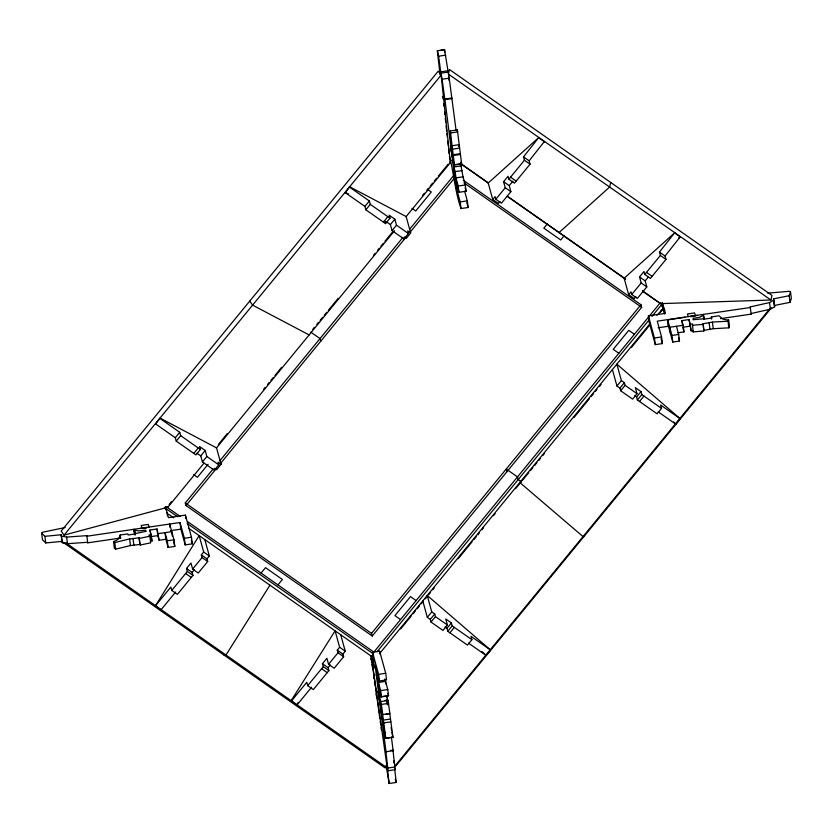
<?xml version="1.0" encoding="UTF-8"?>
<svg xmlns="http://www.w3.org/2000/svg" width="833" height="833" viewBox="0 0 833 833"><rect width="100%" height="100%" fill="white"/><g stroke="black" fill="none" stroke-linecap="round" stroke-linejoin="round"><path stroke-width="1.25" d="M134.686 534.817L133.998 529.288L135.425 533.922L128.157 535.005L127.845 533.87L120.16 535.005L118.765 538.68A13.599 5.133 -7.2 0 1 115.902 540.586L113.538 541.575L114.381 548.197L115.62 549.166L130.458 545.553L139.902 544.459L140.288 545.001L150.69 542.845L149.857 536.223L148.951 534.984L151.169 534.661L152.012 541.283L149.898 530.027L157.021 528.976L159.134 540.253L166.465 539.17M711.663 319.112L711.382 316.904L719.066 315.769L722.284 318.779A13.599 5.144 -7.2 0 0 725.939 319.726L728.636 319.976L728 321.215L712.402 322.079L703.125 323.745L703.875 330.972L693.15 331.919L692.494 323.902L690.276 324.224L689.016 319.58L681.883 320.632L682.3 323.943M693.15 331.919L693.327 330.524L691.109 330.847L689.016 319.58M703.875 330.972L703.125 323.745M703.885 318.935L703.291 314.416L704.426 319.091L711.694 318.039L711.382 316.904M456.088 130.375L449.206 78.187L444.51 49.511L437.315 50.865L440.095 74.793M444.739 52.333L444.51 49.511M610.714 182.469L609.631 187.05L558.985 232.615M770.889 300.015L771.983 295.434L449.456 69.514L448.373 74.095L770.889 300.015L660.382 303.639L642.43 291.061M720.587 318.623L751.199 314.124L751.043 313.552L770.369 309.189L774.638 306.815L774.274 305.492L790.017 302.348L789.184 295.725L790.517 291.873L789.195 291.311L767.755 293.154M790.017 302.348L791.35 298.495L790.517 291.873M703.448 315.228L699.751 317.258L693.243 318.352L693.046 319.726L704.468 318.716M703.958 330.357L713.246 328.702L728.844 327.838L729.469 326.598L728.636 319.976M269.944 585.193L225.982 655.019L223.556 654.738M298.141 702.427L296.902 705.103L311.573 687.215M186.519 568.481L192.142 572.427L192.964 575.374L177.398 594.377L171.765 590.43L187.331 571.428L186.519 568.481L190.965 563.056L192.631 569.074L198.254 573.021L207.698 561.504L206.969 558.849L201.336 554.913L203.689 552.05L199.16 535.609L155.344 605.945L160.977 609.891L175.638 592.003M492.73 199.462L495.083 196.598L495.812 199.243L501.435 203.19L510.879 191.673L509.223 185.644L503.59 181.709L508.047 176.273L508.859 179.23L514.482 183.177L530.059 164.184L529.132 160.8L523.509 156.864L538.847 137.466L488.211 183.031L492.73 199.462L498.363 203.408L499.925 201.492M322.444 663.703L328.077 667.65L328.9 670.596L313.323 689.599L307.7 685.653L323.266 666.65L322.444 663.703L326.9 658.268L328.566 664.297L334.189 668.243L343.633 656.716L342.904 654.072L337.271 650.136L339.625 647.262L335.095 630.831L291.144 700.668L296.902 705.103M628.665 294.684L631.018 291.821L631.747 294.466L637.37 298.412L646.814 286.896L645.159 280.867L639.525 276.92L643.982 271.496L644.784 274.453L650.417 278.399L665.994 259.407L665.067 256.023L659.434 252.076L674.782 232.688L624.136 278.253L628.665 294.684L634.298 298.631L635.86 296.715M64.058 535.109L441.136 75.147L438.241 71.149L61.163 531.121L64.058 535.109L167.881 507.214L204.012 463.138M196.994 453.267L200.753 455.901L202.419 461.919L214.362 470.291L218.808 464.866L206.865 456.494L205.199 450.476L199.566 446.519L200.389 449.476L195.932 454.901L176.232 441.105L175.294 437.731L155.698 423.997L160.009 418.072L216.528 447.873L221.057 464.304L216.611 469.729L214.622 468.333M385.679 221.297L390.375 224.587L392.041 230.616L403.984 238.977L408.441 233.552L396.487 225.191L394.832 219.162L389.188 215.216L390.011 218.173L385.564 223.598L365.854 209.801L364.916 206.417L345.32 192.683L349.631 186.759L406.15 216.559L410.679 232.99L406.233 238.415L404.244 237.03M175.294 437.731L179.741 432.306L160.144 418.572M364.916 206.417L369.363 200.992L349.766 187.258M176.232 441.105L180.678 435.68L179.741 432.306M365.854 209.801L370.3 204.377L369.363 200.992M193.797 453.402L198.244 447.977M383.419 222.099L387.866 216.674L390.011 218.173M200.753 455.901L205.199 450.476M390.375 224.587L394.832 219.162M202.419 461.919L206.865 456.494M392.041 230.616L396.487 225.191M167.506 506.526L165.861 508.536L177.575 516.741M169.141 504.527L171.608 501.528M218.381 444.468L227.409 433.452M263.52 389.407L265.154 387.407M267.622 384.409L269.257 382.399M270.902 380.4L273.37 377.401M275.005 375.402L281.575 367.384M312.76 329.347L314.395 327.348M316.863 324.349L318.498 322.34M320.143 320.341L322.6 317.342M324.245 315.332L326.703 312.333M328.348 310.334L338.198 298.318M373.486 255.273L375.121 253.274M377.588 250.264L379.223 248.265M380.868 246.266L383.326 243.257M384.971 241.258L393.176 231.251M422.716 195.214L424.361 193.214M426.819 190.205L428.464 188.206M430.109 186.207L432.566 183.198M434.212 181.198L436.669 178.2M438.314 176.19L448.164 164.184M449.799 162.175L451.444 160.175M216.33 448.112L394.519 230.751M406.015 216.736L450.351 162.643L441.136 75.147M208.094 464.283L197.442 477.278L193.693 474.654M463.231 180.22L640.941 304.711L641.67 307.356L372.236 636.016L186.009 505.569L185.28 502.924L213.217 468.854M219.787 460.836L402.964 237.384M409.534 229.367L454.714 174.264M186.009 505.569L216.403 468.5M220.516 463.481L406.16 237.03M410.263 232.022L454.62 177.908M155.344 605.945L170.827 587.067L171.765 590.43M508.859 179.23L524.426 160.248L523.509 156.864M192.631 569.074L202.065 557.558L201.336 554.913M495.812 199.243L505.256 187.737L503.59 181.709M529.132 160.8L544.48 141.412M192.142 572.427L194.37 569.71M509.223 185.644L512.93 181.125M206.969 558.849L209.322 555.986L204.793 539.555M261.062 573.083L265.508 567.658L282.387 579.487L277.941 584.912M547.541 223.629L543.834 228.148L560.713 239.977L564.42 235.458M291.279 701.167L306.763 682.279L307.7 685.653M644.784 274.453L660.361 255.471L659.434 252.076M328.566 664.297L338 652.78L337.271 650.136M631.747 294.466L641.181 282.949L639.525 276.92M665.067 256.023L680.405 236.634L678.499 238.353M328.077 667.65L330.305 664.932M645.159 280.867L648.126 277.243M342.904 654.072L345.247 651.208L340.728 634.777M372.236 636.016L371.508 633.372L640.941 304.711M660.277 302.733L373.871 652.104L187.519 521.562M377.057 651.75L649.511 319.403M651.968 316.405L661.819 304.389L642.649 290.967M379.411 653.811L650.386 323.256M656.956 315.249L662.62 309.366L660.153 312.375M400.673 628.894L411.346 615.879M412.991 613.869L415.448 610.87M417.094 608.861L419.561 605.862M421.196 603.852L422.841 601.853M425.309 598.844L426.944 596.845M428.589 594.835L430.234 592.836M432.691 589.826L434.337 587.827M458.15 558.776L472.113 541.752M473.748 539.753L476.216 536.744M477.861 534.744L479.496 532.735M481.963 529.736L483.609 527.726M493.459 515.71L495.104 513.701M515.627 488.659L521.375 481.651L519.823 482.526L583.027 536.587L584.589 535.723M522.197 480.651L528.768 472.634M530.413 470.635L532.881 467.625M534.515 465.626L536.983 462.617M538.628 460.618L540.263 458.608M542.731 455.609L544.376 453.6M573.937 417.541L589.535 398.518M591.18 396.508L593.637 393.509M595.283 391.5L596.928 389.5M599.385 386.491L601.03 384.492M631.414 347.423L650.302 324.391M445.061 627.03L446.946 628.353L447.748 631.299L467.459 645.106L471.905 639.692L452.194 625.875L451.392 622.928L445.749 618.981L447.415 625L442.969 630.425L431.015 622.053L430.286 619.408L427.308 617.326L431.765 611.901L427.235 595.47L490.575 650.032L486.128 655.456L468.604 643.18M634.694 395.727L636.568 397.039L637.38 399.986L657.091 413.803L661.537 408.378L641.827 394.561L641.014 391.614L635.381 387.668L637.037 393.697L632.591 399.122L620.647 390.75L619.919 388.095L616.941 386.012L621.387 380.587L616.857 364.156L680.207 418.728L675.761 424.153L658.226 411.877M430.286 619.408L434.732 613.983L431.765 611.901M619.919 388.095L624.365 382.67L621.387 380.587M431.015 622.053L435.461 616.628L434.732 613.983M620.647 390.75L625.094 385.325L624.365 382.67M446.946 628.353L451.392 622.928M636.568 397.039L641.014 391.614M447.748 631.299L452.194 625.875M637.38 399.986L641.827 394.561M449.893 632.799L454.339 627.374M639.515 401.485L643.961 396.06M769.921 308.616L394.488 766.579L396.05 765.704L771.473 307.741M120.92 537.962L87.767 542.835L87.611 542.273L67.473 543.699L62.288 542.72L61.923 541.398L45.742 542.949L42.483 539.784L41.65 533.151L42.577 532.256L65.182 527.518M751.199 314.124L750.21 306.94L769.536 302.566L773.795 300.192L773.44 298.87L789.184 295.725M692.119 316.051L690.172 316.509L692.775 316.644L697.2 315.301M115.62 547.708L114.381 548.197M113.538 541.575L114.777 542.543L129.625 538.93L139.069 537.837L140.288 545.001M135.175 533.599L146.254 531.298L145.348 530.09L138.757 530.913L134.28 530.09L134.842 534.505M139.455 538.378L149.857 536.223M440.886 50.344L444.447 49.824M437.387 50.553L438.616 56.196L445.738 55.145M438.616 56.196L440.709 71.836L447.831 70.784M440.709 71.836L441.063 73.158L448.196 72.117M441.063 73.158L442.084 79.229L449.206 78.187M442.084 79.229L444.791 99.033L451.923 97.992M444.791 99.033L444.947 99.606L452.08 98.565M450.466 143.349L451.767 148.149L449.705 133.124L450.341 134.321A13.599 0.677 81.6 0 0 450.351 132.718L450.226 130.979L457.348 129.938L461.607 163.684L454.485 164.726L454.058 162.914L454.318 164.976L461.44 163.934L461.18 161.873L461.607 163.684M450.226 130.979L450.643 132.957L457.765 131.916M454.485 164.726L452.048 145.744L459.17 144.692M452.517 149.138L459.639 148.097M453.225 154.73L460.347 153.678M453.402 155.511L460.534 154.469M454.318 164.976L453.048 160.332L453.881 166.954L461.013 165.913L463.231 178.064M453.881 166.954L455.162 171.608L462.284 170.567M444.947 99.606L455.87 186.134L458.244 185.78M465.303 184.988L463.075 176.815L455.943 177.856L458.181 186.03L465.303 184.988L466.095 191.236L458.962 192.277L454.651 176.492M455.87 186.134L460.18 201.919L467.303 200.878L468.146 207.5L461.013 208.542C454.922 191.528 454.016 173.462 449.435 156.146M750.21 306.94L750.366 307.502L657.258 321.163L661.569 336.959L662.402 343.581L655.279 344.623L649.24 322.486L648.397 315.863L665.348 313.375L662.381 302.525M684.945 317.269L667.702 319.903L668.535 326.526M658.091 327.786L669.576 326.099M677.885 332.804L683.997 331.909L683.154 325.286L669.711 327.265L670.544 333.887M689.849 326.203L682.716 327.254L683.997 331.909M648.397 315.863L654.446 338L661.569 336.959M671.95 335.428L678.666 334.45L679.499 341.072L672.783 342.051L668.472 326.265L667.629 319.643L671.95 335.428L672.783 342.051M41.65 533.151L44.909 536.327L61.09 534.776L61.455 536.098L66.64 537.077L86.767 535.65L86.934 536.213L180.022 522.52L180.855 529.142L185.197 544.907L192.329 543.855L191.486 537.233L185.405 515.138L168.464 517.637L165.486 506.808M170.661 530.642L180.855 529.142M158.301 533.63L171.744 531.652L172.306 536.067M150.731 536.65L157.853 535.609L159.134 540.253M167.266 540.794L173.993 539.805L174.826 546.438L168.099 547.416L165.861 539.263L165.028 532.641L167.266 540.794L168.099 547.416M180.022 522.52L184.364 538.285L191.486 537.233M373.58 655.686L371.206 656.029L374.496 667.993L372.518 652.249L379.64 651.198L385.721 673.293L386.554 679.915L379.431 680.967L375.089 665.203L386.012 751.751L393.134 750.71L391.364 736.705M371.081 655.633L373.455 655.279M372.518 652.249L378.599 674.334L385.721 673.293M378.682 674.501L376.308 674.845L380.65 690.609L381.431 696.857L388.563 695.805L387.772 689.557L384.856 678.957M376.381 675.115L378.755 674.761M380.65 690.609L387.772 689.557M385.846 683.903L385.523 681.404L378.401 682.456L379.973 694.951L378.703 690.297L379.536 696.929L385.471 696.055M384.929 700.501L387.303 700.147L387.803 703.854M379.536 696.929L380.806 701.563L387.928 700.511L388.49 703.375L389.896 713.798L382.639 714.495L385.814 738.434L392.947 737.392L389.761 713.454L386.2 713.975M380.806 701.563L381.368 704.426L388.49 703.375M383.347 720.087L390.469 719.035M383.659 722.919L390.781 721.867M380.494 707.998L384.388 730.77A13.599 0.687 81.6 0 1 385.158 735.237L385.627 738.205L389.188 737.674M390.604 750.491L392.978 750.137L393.134 750.71M394.884 767.006L394.977 769.723L387.855 770.775L387.761 768.057L394.884 767.006L392.978 750.137M386.064 765.183L389.136 783.489L396.258 782.447L394.613 768.401L394.977 769.723M692.317 325.297L703.042 324.349M661.058 310.24L664.963 310.115M728.76 326.557L729.469 326.598M145.171 527.653L147.202 527.518L144.88 528.382L140.09 528.393M188.612 528.226L371.341 656.217L387.251 767.984L384.815 767.703L62.298 541.773M348.579 193.974L345.32 192.683M309.116 334.928L252.597 305.128L249.702 301.14M538.982 137.966L544.615 141.912M674.917 233.188L680.551 237.134M524.426 160.248L530.059 164.184M660.361 255.471L665.994 259.407M510.546 177.169L516.179 181.105M646.481 272.391L652.114 276.327M505.256 187.737L510.879 191.673M641.181 282.949L646.814 286.896M460.534 163.393L488.232 182.791M507.401 196.224L625.614 279.024M460.764 163.809L488.221 183.041M507.235 196.359L625.531 279.222M463.96 182.875L641.67 307.356M427.548 189.393L431.296 192.017L415.729 210.999L411.981 208.375M634.413 334.293L628.78 330.347L613.213 349.339L618.846 353.275M680.207 418.728L660.611 405.005L661.537 408.378M370.3 204.377L387.866 216.674M410.679 232.99L407.701 230.908L408.441 233.552M625.094 385.325L637.037 393.697M310.792 332.138L319.997 338.594L320.726 341.238M507.245 469.75L517.48 476.924L518.209 479.569L521.021 481.547M490.575 650.032L470.989 636.318L471.905 639.692M180.678 435.68L200.389 449.476M416.115 600.572L410.492 596.626L394.925 615.608L400.548 619.554M221.057 464.304L218.079 462.221L218.808 464.866M435.461 616.628L447.415 625M185.28 502.924L371.508 633.372M166.194 506.631L180.053 516.335M187.165 523.457L373.538 654.009M168.547 514.169L173.826 517.866M203.689 552.05L209.322 555.986M339.625 647.262L345.247 651.208M202.065 557.558L207.698 561.504M338 652.78L343.633 656.716M187.331 571.428L192.964 575.374M323.266 666.65L328.9 670.596M185.644 573.5L191.267 577.436M321.569 668.712L327.202 672.658M65.786 542.804L387.251 767.984M673.647 421.956L675.761 424.153M482.047 651.583L486.128 655.456M392.947 737.392L392.281 734.196A13.599 0.687 81.6 0 0 391.947 732.165M380.702 708.737L379.89 700.418L381.67 712.298M396.258 782.447L395.238 779.292M387.303 700.147L387.012 699.366L387.522 703.396M379.775 702.334L378.994 695.919M385.013 221.62L385.564 223.598M661.891 305.003L662.62 307.648L662.068 303.233M612.411 369.581L616.941 386.012M506.225 469.041L506.953 471.686M422.789 600.895L427.308 617.326M387.918 693.483L388.563 695.805M386.658 695.878L387.928 700.511M371.07 658.684L371.799 661.329L371.518 659.049M379.192 688.704L381.431 696.857M378.723 693.972L377.995 691.317L379.556 700.595M382.295 718.15L382.607 719.285M386.012 751.751L385.846 751.189L387.761 768.057M387.855 770.775L387.491 769.453L389.136 783.489M191.309 540.169L192.329 543.855M173.993 539.805L169.651 524.051L170.067 527.362M173.545 541.773L174.826 546.438M149.086 527.07L148.357 524.426L141.225 525.467L141.954 528.122M149.898 530.027L151.169 534.661M695.326 315.582L694.607 312.927L687.475 313.968L688.204 316.623M681.883 320.632L683.154 325.286M676.438 326.276L678.666 334.45M678.551 337.563L679.499 341.072M662.048 304.868L664.463 313.708M661.079 338.719L662.402 343.581M465.137 187.727L466.095 191.236M464.647 191.153L467.303 200.878M466.792 202.575L468.146 207.5M451.403 150.752L450.684 148.097L452.236 157.375M451.184 149.013L452.059 155.75M458.775 146.608L458.608 144.848M450.695 144.213L452.788 157.479L451.653 147.66M391.083 727.584L391.51 729.729A13.599 0.687 81.6 0 1 391.614 730.312M386.345 696.461L386.543 697.669M451.778 153.73L451.892 154.459M460.472 164.892L460.597 165.777M393.634 760.539L393.978 762.955M371.049 657.997L371.414 660.548M371.945 664.37L372.299 666.921M373.548 675.844L373.902 678.395M374.444 682.217L374.798 684.768M376.047 693.691L376.401 696.242M371.206 656.029L379.9 718.775M381.368 704.426L382.774 714.849M380.233 721.243L380.733 724.949M381.056 727.417L381.389 729.885M773.795 300.192L774.638 306.815M773.44 298.87L774.128 304.389M769.536 302.566L770.369 309.189M728 321.215L728.844 327.838M712.402 322.079L713.246 328.702M709.133 322.86L709.966 329.483M703.406 316.842L703.677 319.049M690.276 324.224L691.109 330.847M663.943 308.231L664.63 313.749M662.214 302.494L662.901 308.012M654.446 338L655.279 344.623M460.732 163.705L461.013 165.913M460.264 163.455L460.649 166.517M458.181 186.03L458.962 192.277M460.18 201.919L461.013 208.542M455.162 171.608L456.734 184.103M386.876 701.063L387.355 704.885M379.64 651.198L379.942 653.624M378.599 674.334L379.431 680.967M185.405 515.138L185.821 518.449M184.364 538.285L185.197 544.907M167.048 512.503L167.464 515.814M165.309 506.776L165.59 508.984M165.351 507.495L165.632 509.702M157.021 528.976L157.853 535.609M139.069 537.837L139.902 544.459M134.852 531.61L135.279 534.921M134.019 529.403L134.582 533.818M133.061 538.722L133.894 545.344M129.625 538.93L130.458 545.553M120.16 535.005L120.441 537.212M120.108 535.858L120.389 538.066M114.777 542.543L115.62 549.166M86.767 535.65L87.767 542.835M66.64 537.077L67.473 543.699M61.455 536.098L62.288 542.72M61.09 534.776L61.923 541.398M44.909 536.327L45.742 542.949M442.729 96.524L443.01 98.919M443.572 103.698L443.854 106.083M450.643 132.957L452.048 145.744M444.562 112.059L444.843 114.579M445.259 118.359L445.676 122.139M446.092 125.918L446.644 130.958M446.925 133.478L447.342 137.258M447.758 141.037L448.321 146.067M448.602 148.586L449.154 153.626M448.633 76.605L449.029 80.385M377.63 685.049L377.703 685.726M457.348 129.938L457.484 131.676A13.599 0.677 81.6 0 1 457.494 132.01"/></g></svg>
